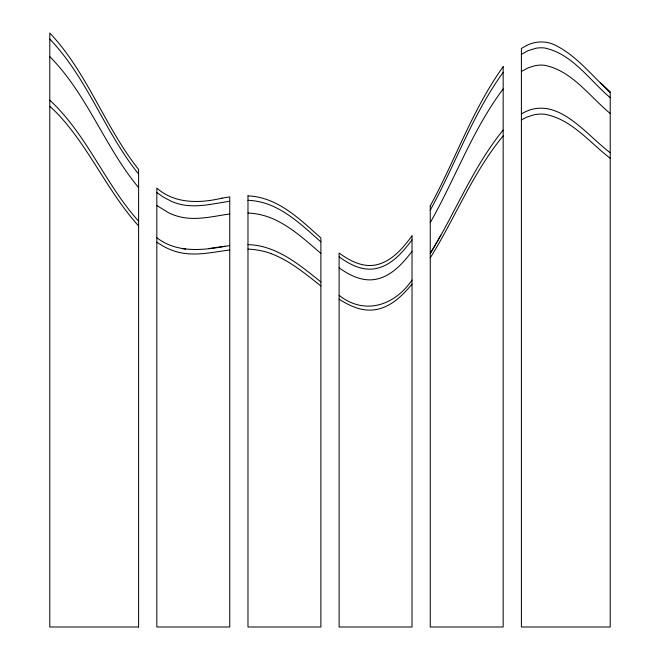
<?xml version="1.0" encoding="UTF-8"?>
<svg xmlns="http://www.w3.org/2000/svg" width="660" height="660" viewBox="0 0 660 660"><rect width="100%" height="100%" fill="white"/><g stroke="black" fill="none" stroke-linecap="round" stroke-linejoin="round"><path stroke-width="0.99" d="M430.254 205.904C455.351 159.959 472.436 109.428 503.167 66.676M430.254 210.16C455.359 164.686 472.387 114.601 503.167 72.394M440.888 235.092L430.254 253.506C455.284 212.825 472.799 167.318 503.167 130.061M430.254 222.618C455.342 178.513 472.486 129.739 503.167 88.96M430.254 257.862C455.293 217.66 472.799 172.598 503.167 135.861M412.022 239.794C402.781 252.252 391.561 265.477 375.573 268.645A32.86 32.86 0 0 1 367.975 269.132C357.25 268.537 347.647 262.952 339.116 256.839M412.022 251.361C403.07 263.101 392.378 275.236 377.471 278.957A33.899 33.899 0 0 1 367.975 279.823C357.308 279.254 347.688 273.867 339.116 267.902M412.022 284.105C402.897 295.111 391.924 306.083 377.471 309.292A37.026 37.026 0 0 1 367.975 310.084C357.481 309.589 347.82 304.738 339.116 299.195M412.022 280.054C394.647 305.473 364.757 315.62 339.116 295.334M521.392 54.392L528.033 50.688L536.011 48.23A30.253 30.253 0 0 1 544.558 47.974C572.534 53.823 589.529 80.338 610.211 97.663M521.392 71.494L528.033 67.906L534.683 65.777A31.309 31.309 0 0 1 544.558 65.266C572.253 70.876 589.545 96.475 610.211 113.479M521.392 119.914L526.705 117.183L533.354 114.972A34.378 34.378 0 0 1 544.558 114.221C571.502 118.99 589.495 142.502 610.211 158.235M521.392 113.932C556.198 92.953 585.783 134.698 610.211 152.707M156.832 237.715C177.73 254.075 205.648 249.959 229.746 245.536M208.486 248.597L225.225 246.155M229.746 201.275C213.947 203.494 197.893 207.916 181.896 204.658A52.965 52.965 0 0 1 171.46 201.366L163.482 197.183L156.832 192.538M229.746 213.988C213.939 216.142 197.885 220.44 181.896 217.28A55.143 55.143 0 0 1 168.803 212.883L156.832 205.516M229.746 249.991C213.296 252.037 196.548 256.179 179.999 252.615A61.306 61.306 0 0 1 163.499 246.337L156.832 242.253M247.978 244.637C276.631 245.371 299.648 264.916 320.884 281.944M247.978 195.896C277.637 196.977 300.11 219.417 320.884 237.963L320.884 627L247.978 627L247.978 195.855M181.896 248.581L185.699 249.1M271.136 253.663C289.872 260.675 305.341 273.784 320.884 285.962M320.884 253.399C305.44 240.182 290.194 225.877 271.136 218.014A70.876 70.876 0 0 0 247.97 213.023M320.884 241.898C305.481 228.319 290.301 213.592 271.136 205.425A69.077 69.077 0 0 0 247.978 200.277M49.789 100.204C86.963 134.492 104.998 183.884 138.608 221.191M49.789 56.636C87.359 94.496 104.725 146.883 138.608 187.621M49.789 39.072C87.524 78.334 104.643 131.975 138.608 174.091M138.608 225.918C107.646 191.738 89.587 147.939 58.047 114.254A157.921 157.921 0 0 0 49.789 106.343M503.167 66.668L503.167 627L430.254 627L430.254 205.854M247.97 249.117A76.709 76.709 0 0 1 271.161 253.613M412.022 235.801C402.79 248.292 391.594 261.764 375.573 264.982C362.274 267.481 349.486 260.675 339.116 253.027L339.116 627L412.022 627L412.022 235.793M526.705 45.425L521.392 48.485L521.392 627L610.211 627L610.211 92.202L600.633 83.036L610.211 92.26C592.053 76.065 576.592 55.333 554.185 44.649C545.465 40.771 535.211 41.126 526.705 45.425M222.016 198.148C200.161 203.379 174.677 204.031 156.832 188.059L156.832 627L229.746 627L229.746 196.878L222.016 198.148M138.608 627L49.789 627L49.789 33C87.466 72.814 104.725 126.819 138.608 169.463L138.608 627"/></g></svg>
